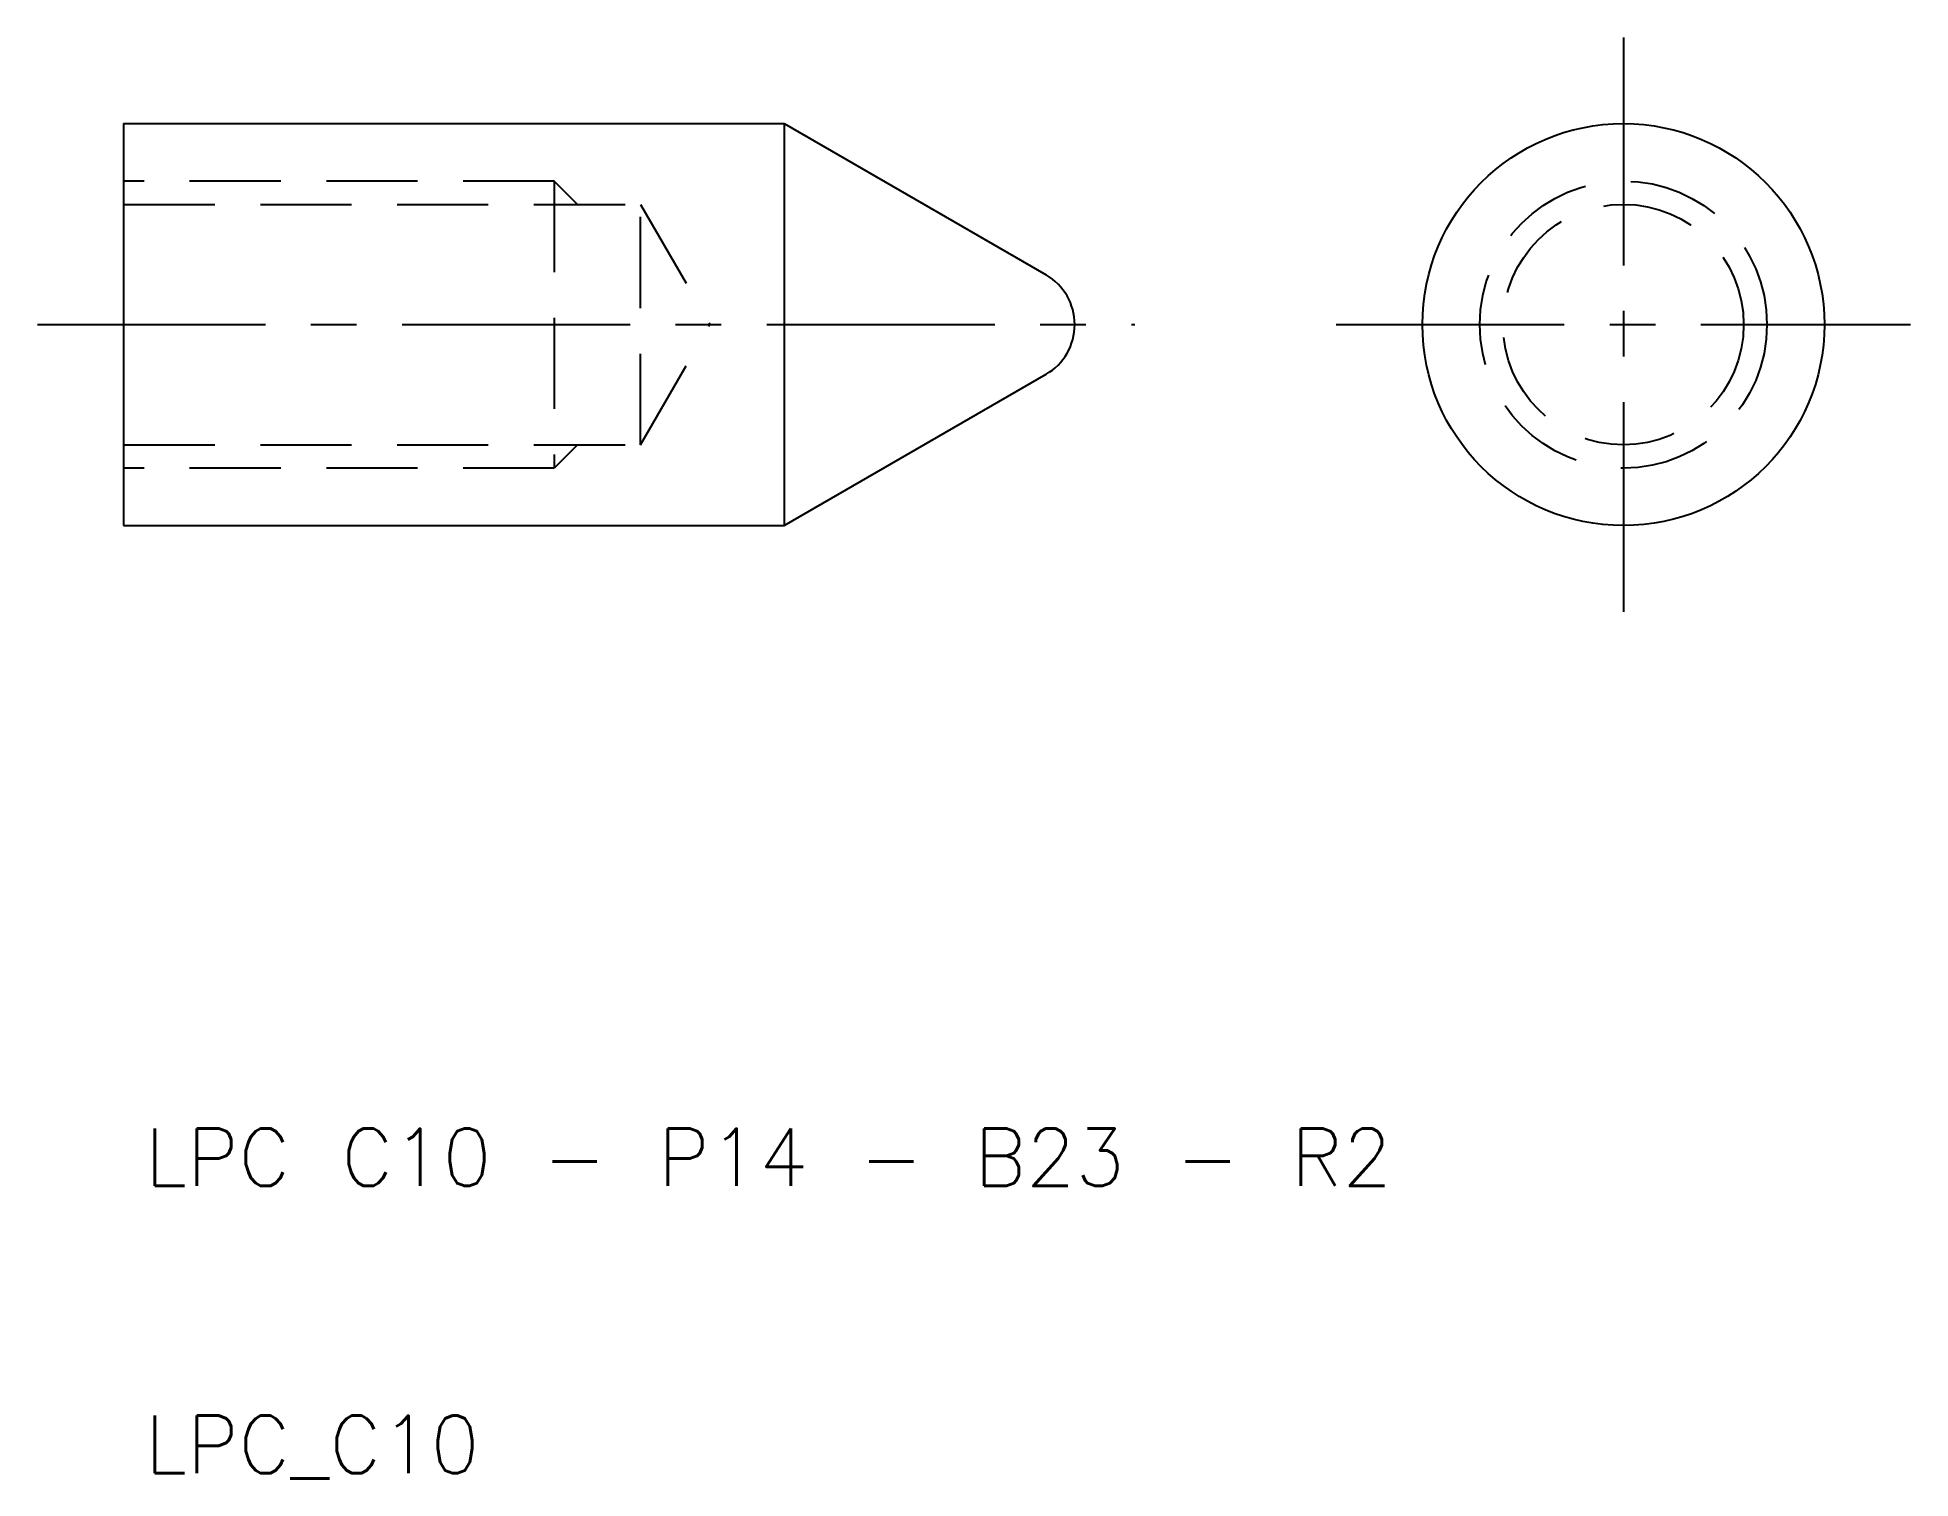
# Model space of a CAD drawing. Extents: x 39.8 to 105, y 9.8 to 60.
import ezdxf

# ---------------------------------------------------------------- set-up
doc = ezdxf.new("R2010")
doc.units = 0
doc.header["$LTSCALE"] = 0.25
doc.linetypes.add('CENTER', pattern=[50.8, 31.75, -6.35, 6.35, -6.35])
doc.linetypes.add('DASHED', pattern=[19.05, 12.7, -6.35])
doc.layers.get('0').update_dxf_attribs({"linetype": 'CONTINUOUS'})
doc.layers.add('CENTER', color=1, linetype='CENTER')
doc.styles.get("Standard").update_dxf_attribs({"font": 'txt.shx'})

msp = doc.modelspace()

# ---------------------------------------------------------------- linework, layer by layer
for p, q in [((42.767, 57), (42.767, 43)), ((42.767, 57), (65.767, 57)), ((65.767, 57), (74.892, 51.732)), ((65.767, 57), (65.767, 43)), ((65.767, 43), (74.892, 48.268)), ((42.767, 43), (65.767, 43))]:
    msp.add_line(p, q)
at = {"color": 3, "linetype": 'DASHED'}
for p, q in [((57.767, 55), (42.767, 55)), ((57.767, 55), (57.767, 45)), ((58.579, 54.188), (57.767, 55)), ((42.767, 54.188), (60.767, 54.188)), ((60.767, 54.188), (63.185, 50)), ((60.767, 45.812), (60.767, 54.188)), ((60.767, 45.812), (63.185, 50)), ((42.767, 45.812), (60.767, 45.812)), ((58.579, 45.812), (57.767, 45)), ((57.767, 45), (42.767, 45))]:
    msp.add_line(p, q, dxfattribs=at)
msp.add_circle((95, 50), 7)
for radius in [5, 4.188]:
    msp.add_circle((95, 50), radius, dxfattribs=at)
msp.add_arc((73.892, 50), 2, 300, 60)
at = {"layer": 'CENTER', "color": 1, "linetype": 'CENTER'}
for p, q in [((95, 60), (95, 40)), ((39.767, 50), (77.982, 50)), ((85, 50), (105, 50))]:
    msp.add_line(p, q, dxfattribs=at)

# ---------------------------------------------------------------- texts
for s, p in [('LPC C10 - P14 - B23 - R2', (43.512, 20)), ('LPC_C10', (43.512, 10))]:
    msp.add_text(s, height=2).set_placement(p)

doc.saveas('drawing.dxf')
